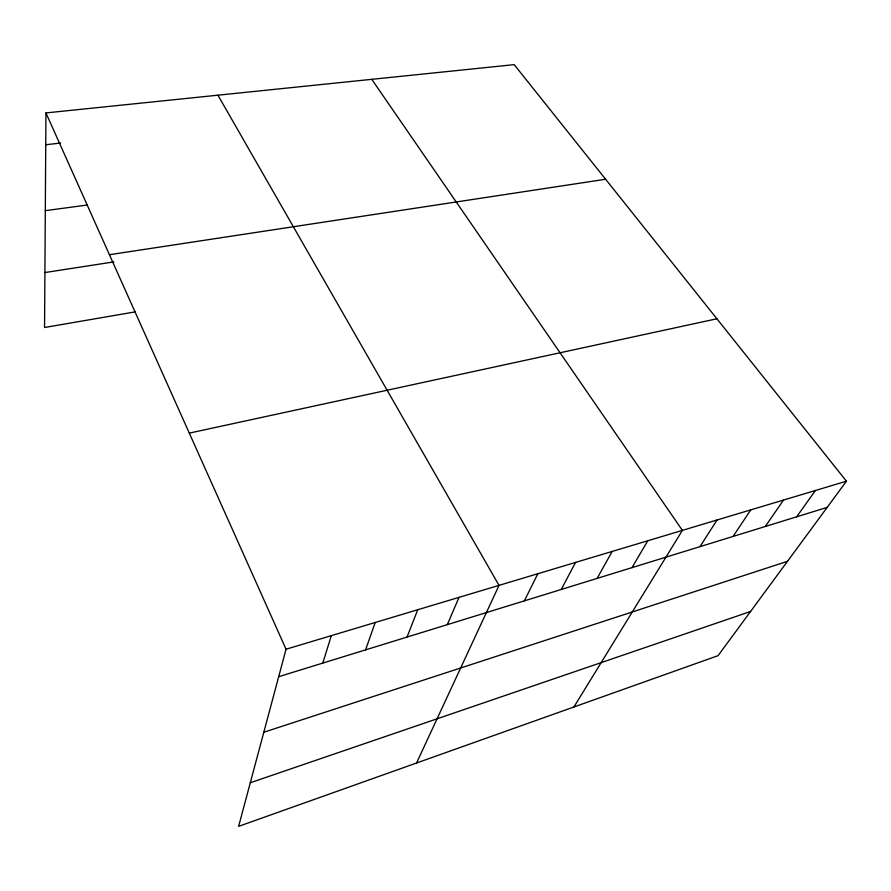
<?xml version="1.0" encoding="UTF-8"?>
<svg xmlns="http://www.w3.org/2000/svg" width="891" height="891" viewBox="0 0 891 891"><rect width="100%" height="100%" fill="white"/><g stroke="black" fill="none" stroke-linecap="round" stroke-linejoin="round"><path stroke-width="1.34" d="M45.953 112.923L286.044 649.227L238.621 826.358L718.057 655.665L846.45 481.196L514.196 64.642L45.953 112.923L44.55 327.498L135.154 311.883M322.787 663.082L331.341 635.651M365.555 649.884L375.222 622.486M407.031 637.076L417.756 609.734M447.293 624.658L459.01 597.371M416.554 763.008L499.016 585.376L217.927 95.192M524.354 600.868L537.852 573.726M561.252 589.474L575.553 562.421M597.115 578.404L612.184 551.44M632.009 567.634L647.779 540.77M573.904 706.986L682.395 530.39L371.77 79.332M699.97 546.662L717.055 519.999M733.059 536.449L750.757 509.897M765.269 526.503L783.534 500.063M796.632 516.825L815.421 490.507M250.293 782.755L750.578 611.471M263.825 732.235L787.499 561.308M278.694 676.692L827.171 507.391M286.044 649.227L846.45 481.196M189.293 433.115L716.899 318.778M44.906 272.557L113.881 261.887M109.437 254.715L605.613 179.258M45.318 210.666L87.173 205.03M45.753 144.743L60.655 143.05"/></g></svg>
